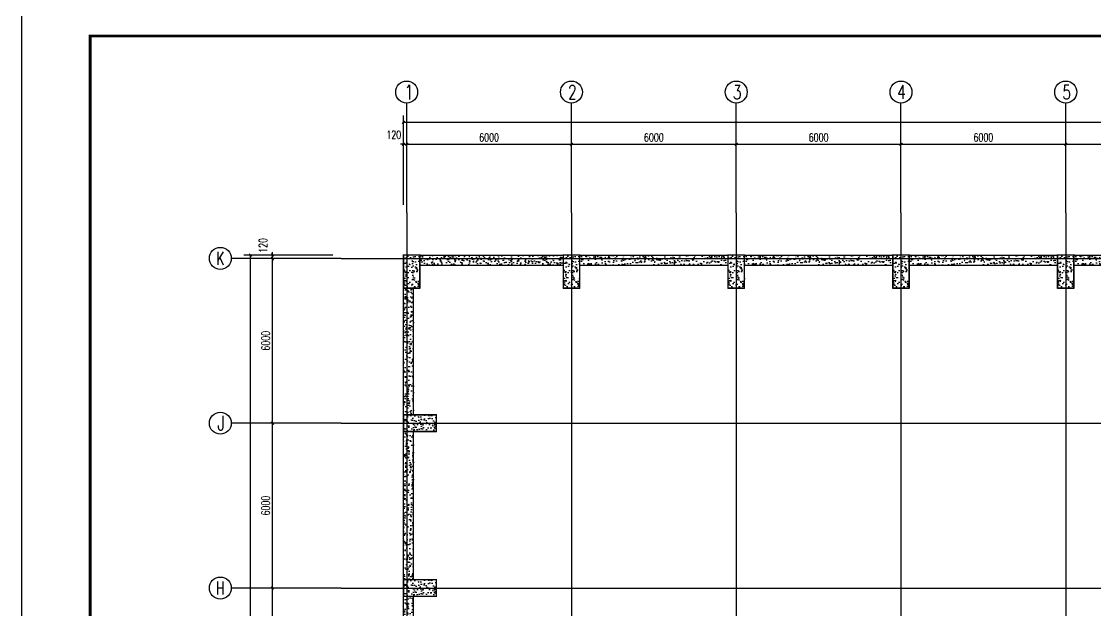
# Model space of a CAD drawing. Extents: x -73672 to 366960, y -527333 to 140666.
# Drawn here: x 177679 to 216789, y -124232 to -102793 of the extents above; entities that cross this region are included whole.
import ezdxf
from ezdxf.enums import TextEntityAlignment as Align

# ---------------------------------------------------------------- set-up
doc = ezdxf.new("R2010")
doc.units = 0
doc.header["$LTSCALE"] = 1000
doc.header["$MEASUREMENT"] = 0
for name, color, linetype in [('AXIS', 3, 'Continuous'), ('AXIS_TEXT', 7, 'Continuous'), ('COLUMN', 9, 'Continuous'), ('PUB_TITLE', 4, 'Continuous'), ('TEXT', 3, 'Continuous'), ('WALL', 9, 'Continuous')]:
    doc.layers.add(name, color=color, linetype=linetype)
doc.styles.add('_TCH_AXIS', font='COMPLEX', dxfattribs={"bigfont": 'GBCBIG'})
doc.styles.add('_TCH_DIM_T3', font='SIMPLEX', dxfattribs={"width": 0.705882, "bigfont": 'GBCBIG'})
doc.styles.add('COMPLEX', font='COMPLEX', dxfattribs={"bigfont": 'Tssdchn.shx'})
doc.dimstyles.new('_TCH_ARCH-100', dxfattribs={"dimtxt": 297.5, "dimasz": 100, "dimexe": 250, "dimexo": 300, "dimgap": 100, "dimtad": 1, "dimdec": 0, "dimzin": 0, "dimdsep": 46, "dimtxsty": '_TCH_DIM_T3', "dimblk": 'ARCHTICK', "dimcen": 0.09, "dimclrt": 7, "dimazin": 2, "dimtfac": 1, "dimtdec": 0, "dimtix": 1, "dimtmove": 2, "dimatfit": 3, "dimfxl": 0, "dimtolj": 1, "dimtzin": 0, "dimarcsym": 0})
pattern_1 = [(50, (0, 2953.7), (358.6301, -31.37607), [37.5, -412.5]), (355, (0, 2953.7), (-69.37567, 376.09607), [30, -330]), (100.4514, (29.9, 2951.1), (289.2547, 344.71977), [31.8701, -350.57106]), (46.1842, (0, 3053.7), (533.6205, -82.7595), [56.25, -618.75]), (96.6356, (44.47, 3046.8), (467.3314, 487.0589), [47.8051, -525.8565]), (351.1842, (0, 3053.7), (467.331, 487.0593), [45, -495]), (21, (50, 3028.7), (298.45353, -201.30945), [37.5, -412.5]), (326, (50, 3028.7), (121.65767, 362.575), [30, -330]), (71.4514, (74.87, 3011.93), (420.1113, 161.26525), [31.8701, -350.57106]), (37.5, (0, 2953.7), (6.07993, 166.44693), [0, -326, 0, -335, 0, -331.25]), (7.5, (0, 2953.7), (131.53477, 197.20586), [0, -191, 0, -318.5, 0, -126.25]), (327.5, (-111.5, 2953.7), (266.91122, -11.277436), [0, -125, 0, -390, 0, -517.5]), (317.5, (-161.5, 2953.7), (291.59308, 50.0525), [0, -162.5, 0, -259, 0, -367.5])]

# ---------------------------------------------------------------- blocks, each defined once
blk = doc.blocks.new('_reinbk')
blk.add_line((0, 0), (0, 0))
blk = doc.blocks.new('_AXISO')
blk.add_circle((0, 0), 0.5)
at = {"layer": 'AXIS_TEXT', "style": 'COMPLEX'}
blk.add_attdef('A', text='', height=0.56, dxfattribs=at).set_placement((-0.25, -0.28), (0.25, -0.28), align=Align.FIT)
blk = doc.blocks.new('_ArchTick')
at = {"color": 0, "linetype": 'ByBlock', "const_width": 0.4}
blk.add_lwpolyline([(-0.5, -0.5), (0.5, 0.5)], dxfattribs=at)
blk = doc.blocks.new('*D8526')
at = {"layer": 'AXIS', "color": 0, "lineweight": -2}
for p, q in [((191586, -109462), (191586, -106212)), ((306166, -109462), (306166, -106212)), ((191586, -106462), (306166, -106462))]:
    blk.add_line(p, q, dxfattribs=at)
at = {"layer": 'Defpoints', "color": 0}
for p in [(306166, -106462), (191586, -109762), (306166, -109762)]:
    blk.add_point(p, dxfattribs=at)
at = {"layer": 'AXIS', "color": 0, "linetype": 'ByBlock', "lineweight": -2, "xscale": 100, "yscale": 100, "zscale": 100, "rotation": 180}
blk.add_blockref('_ArchTick', (191586, -106462), dxfattribs=at)
at = {"layer": 'AXIS', "color": 0, "linetype": 'ByBlock', "lineweight": -2, "xscale": 100, "yscale": 100, "zscale": 100}
blk.add_blockref('_ArchTick', (306166, -106462), dxfattribs=at)
at = {"layer": 'AXIS', "color": 7, "insert": (248876, -106213), "char_height": 297.5, "attachment_point": 5, "style": '_TCH_DIM_T3'}
blk.add_mtext('\\A1;114580', dxfattribs=at)
blk = doc.blocks.new('*D8527')
at = {"layer": 'AXIS', "color": 0, "lineweight": -2}
for p, q in [((191586, -109462), (191586, -107012)), ((191706, -109462), (191706, -107012)), ((191586, -107262), (191486, -107262)), ((191586, -107262), (191706, -107262)), ((191706, -107262), (191806, -107262))]:
    blk.add_line(p, q, dxfattribs=at)
at = {"layer": 'Defpoints', "color": 0}
for p in [(191706, -107262), (191586, -109762), (191706, -109762)]:
    blk.add_point(p, dxfattribs=at)
at = {"layer": 'AXIS', "color": 0, "linetype": 'ByBlock', "lineweight": -2, "xscale": 100, "yscale": 100, "zscale": 100}
blk.add_blockref('_ArchTick', (191586, -107262), dxfattribs=at)
at = {"layer": 'AXIS', "color": 0, "linetype": 'ByBlock', "lineweight": -2, "xscale": 100, "yscale": 100, "zscale": 100, "rotation": 180}
blk.add_blockref('_ArchTick', (191706, -107262), dxfattribs=at)
at = {"layer": 'AXIS', "color": 7, "insert": (191236, -106917), "char_height": 297.5, "attachment_point": 5, "style": '_TCH_DIM_T3'}
blk.add_mtext('\\A1;120', dxfattribs=at)
blk = doc.blocks.new('*D8528')
at = {"layer": 'AXIS', "color": 0, "lineweight": -2}
for p, q in [((191706, -109462), (191706, -107012)), ((197706, -109462), (197706, -107012)), ((191706, -107262), (197706, -107262))]:
    blk.add_line(p, q, dxfattribs=at)
at = {"layer": 'Defpoints', "color": 0}
for p in [(197706, -107262), (191706, -109762), (197706, -109762)]:
    blk.add_point(p, dxfattribs=at)
at = {"layer": 'AXIS', "color": 0, "linetype": 'ByBlock', "lineweight": -2, "xscale": 100, "yscale": 100, "zscale": 100, "rotation": 180}
blk.add_blockref('_ArchTick', (191706, -107262), dxfattribs=at)
at = {"layer": 'AXIS', "color": 0, "linetype": 'ByBlock', "lineweight": -2, "xscale": 100, "yscale": 100, "zscale": 100}
blk.add_blockref('_ArchTick', (197706, -107262), dxfattribs=at)
at = {"layer": 'AXIS', "color": 7, "insert": (194706, -107013), "char_height": 297.5, "attachment_point": 5, "style": '_TCH_DIM_T3'}
blk.add_mtext('\\A1;6000', dxfattribs=at)
blk = doc.blocks.new('*D8529')
at = {"layer": 'AXIS', "color": 0, "lineweight": -2}
for p, q in [((197706, -109462), (197706, -107012)), ((203706, -109462), (203706, -107012)), ((197706, -107262), (203706, -107262))]:
    blk.add_line(p, q, dxfattribs=at)
at = {"layer": 'Defpoints', "color": 0}
for p in [(203706, -107262), (197706, -109762), (203706, -109762)]:
    blk.add_point(p, dxfattribs=at)
at = {"layer": 'AXIS', "color": 0, "linetype": 'ByBlock', "lineweight": -2, "xscale": 100, "yscale": 100, "zscale": 100, "rotation": 180}
blk.add_blockref('_ArchTick', (197706, -107262), dxfattribs=at)
at = {"layer": 'AXIS', "color": 0, "linetype": 'ByBlock', "lineweight": -2, "xscale": 100, "yscale": 100, "zscale": 100}
blk.add_blockref('_ArchTick', (203706, -107262), dxfattribs=at)
at = {"layer": 'AXIS', "color": 7, "insert": (200706, -107013), "char_height": 297.5, "attachment_point": 5, "style": '_TCH_DIM_T3'}
blk.add_mtext('\\A1;6000', dxfattribs=at)
blk = doc.blocks.new('*D8530')
at = {"layer": 'AXIS', "color": 0, "lineweight": -2}
for p, q in [((203706, -109462), (203706, -107012)), ((209706, -109462), (209706, -107012)), ((203706, -107262), (209706, -107262))]:
    blk.add_line(p, q, dxfattribs=at)
at = {"layer": 'Defpoints', "color": 0}
for p in [(209706, -107262), (203706, -109762), (209706, -109762)]:
    blk.add_point(p, dxfattribs=at)
at = {"layer": 'AXIS', "color": 0, "linetype": 'ByBlock', "lineweight": -2, "xscale": 100, "yscale": 100, "zscale": 100, "rotation": 180}
blk.add_blockref('_ArchTick', (203706, -107262), dxfattribs=at)
at = {"layer": 'AXIS', "color": 0, "linetype": 'ByBlock', "lineweight": -2, "xscale": 100, "yscale": 100, "zscale": 100}
blk.add_blockref('_ArchTick', (209706, -107262), dxfattribs=at)
at = {"layer": 'AXIS', "color": 7, "insert": (206706, -107013), "char_height": 297.5, "attachment_point": 5, "style": '_TCH_DIM_T3'}
blk.add_mtext('\\A1;6000', dxfattribs=at)
blk = doc.blocks.new('*D8531')
at = {"layer": 'AXIS', "color": 0, "lineweight": -2}
for p, q in [((209706, -109462), (209706, -107012)), ((215706, -109462), (215706, -107012)), ((209706, -107262), (215706, -107262))]:
    blk.add_line(p, q, dxfattribs=at)
at = {"layer": 'Defpoints', "color": 0}
for p in [(215706, -107262), (209706, -109762), (215706, -109762)]:
    blk.add_point(p, dxfattribs=at)
at = {"layer": 'AXIS', "color": 0, "linetype": 'ByBlock', "lineweight": -2, "xscale": 100, "yscale": 100, "zscale": 100, "rotation": 180}
blk.add_blockref('_ArchTick', (209706, -107262), dxfattribs=at)
at = {"layer": 'AXIS', "color": 0, "linetype": 'ByBlock', "lineweight": -2, "xscale": 100, "yscale": 100, "zscale": 100}
blk.add_blockref('_ArchTick', (215706, -107262), dxfattribs=at)
at = {"layer": 'AXIS', "color": 7, "insert": (212706, -107013), "char_height": 297.5, "attachment_point": 5, "style": '_TCH_DIM_T3'}
blk.add_mtext('\\A1;6000', dxfattribs=at)
blk = doc.blocks.new('*D8532')
at = {"layer": 'AXIS', "color": 0, "lineweight": -2}
for p, q in [((215706, -109462), (215706, -107012)), ((221706, -109462), (221706, -107012)), ((215706, -107262), (221706, -107262))]:
    blk.add_line(p, q, dxfattribs=at)
at = {"layer": 'Defpoints', "color": 0}
for p in [(221706, -107262), (215706, -109762), (221706, -109762)]:
    blk.add_point(p, dxfattribs=at)
at = {"layer": 'AXIS', "color": 0, "linetype": 'ByBlock', "lineweight": -2, "xscale": 100, "yscale": 100, "zscale": 100, "rotation": 180}
blk.add_blockref('_ArchTick', (215706, -107262), dxfattribs=at)
at = {"layer": 'AXIS', "color": 0, "linetype": 'ByBlock', "lineweight": -2, "xscale": 100, "yscale": 100, "zscale": 100}
blk.add_blockref('_ArchTick', (221706, -107262), dxfattribs=at)
at = {"layer": 'AXIS', "color": 7, "insert": (218706, -107013), "char_height": 297.5, "attachment_point": 5, "style": '_TCH_DIM_T3'}
blk.add_mtext('\\A1;6000', dxfattribs=at)
blk = doc.blocks.new('*D8549')
at = {"layer": 'AXIS', "color": 0, "lineweight": -2}
for p, q in [((189020, -111294), (185770, -111294)), ((186020, -167534), (186020, -111294)), ((189020, -167534), (185770, -167534))]:
    blk.add_line(p, q, dxfattribs=at)
at = {"layer": 'Defpoints', "color": 0}
for p in [(186020, -111294), (189320, -111294), (189320, -167534)]:
    blk.add_point(p, dxfattribs=at)
at = {"layer": 'AXIS', "color": 0, "linetype": 'ByBlock', "lineweight": -2, "xscale": 100, "yscale": 100, "zscale": 100}
for p, rotation in [((186020, -111294), 90), ((186020, -167534), 270)]:
    blk.add_blockref('_ArchTick', p, dxfattribs=dict(at, rotation=rotation))
at = {"layer": 'AXIS', "color": 7, "insert": (185771, -139414), "char_height": 297.5, "attachment_point": 5, "rotation": 90, "style": '_TCH_DIM_T3'}
blk.add_mtext('\\A1;56240', dxfattribs=at)
blk = doc.blocks.new('*D8557')
at = {"layer": 'AXIS', "color": 0, "lineweight": -2}
for p, q in [((189020, -123414), (186570, -123414)), ((186820, -129414), (186820, -123414)), ((189020, -129414), (186570, -129414))]:
    blk.add_line(p, q, dxfattribs=at)
at = {"layer": 'Defpoints', "color": 0}
for p in [(186820, -123414), (189320, -123414), (189320, -129414)]:
    blk.add_point(p, dxfattribs=at)
at = {"layer": 'AXIS', "color": 0, "linetype": 'ByBlock', "lineweight": -2, "xscale": 100, "yscale": 100, "zscale": 100}
for p, rotation in [((186820, -123414), 90), ((186820, -129414), 270)]:
    blk.add_blockref('_ArchTick', p, dxfattribs=dict(at, rotation=rotation))
at = {"layer": 'AXIS', "color": 7, "insert": (186571, -126414), "char_height": 297.5, "attachment_point": 5, "rotation": 90, "style": '_TCH_DIM_T3'}
blk.add_mtext('\\A1;6000', dxfattribs=at)
blk = doc.blocks.new('*D8558')
at = {"layer": 'AXIS', "color": 0, "lineweight": -2}
for p, q in [((189020, -117414), (186570, -117414)), ((186820, -123414), (186820, -117414)), ((189020, -123414), (186570, -123414))]:
    blk.add_line(p, q, dxfattribs=at)
at = {"layer": 'Defpoints', "color": 0}
for p in [(186820, -117414), (189320, -117414), (189320, -123414)]:
    blk.add_point(p, dxfattribs=at)
at = {"layer": 'AXIS', "color": 0, "linetype": 'ByBlock', "lineweight": -2, "xscale": 100, "yscale": 100, "zscale": 100}
for p, rotation in [((186820, -117414), 90), ((186820, -123414), 270)]:
    blk.add_blockref('_ArchTick', p, dxfattribs=dict(at, rotation=rotation))
at = {"layer": 'AXIS', "color": 7, "insert": (186571, -120414), "char_height": 297.5, "attachment_point": 5, "rotation": 90, "style": '_TCH_DIM_T3'}
blk.add_mtext('\\A1;6000', dxfattribs=at)
blk = doc.blocks.new('*D8559')
at = {"layer": 'AXIS', "color": 0, "lineweight": -2}
for p, q in [((189020, -111414), (186570, -111414)), ((186820, -117414), (186820, -111414)), ((189020, -117414), (186570, -117414))]:
    blk.add_line(p, q, dxfattribs=at)
at = {"layer": 'Defpoints', "color": 0}
for p in [(186820, -111414), (189320, -111414), (189320, -117414)]:
    blk.add_point(p, dxfattribs=at)
at = {"layer": 'AXIS', "color": 0, "linetype": 'ByBlock', "lineweight": -2, "xscale": 100, "yscale": 100, "zscale": 100}
for p, rotation in [((186820, -111414), 90), ((186820, -117414), 270)]:
    blk.add_blockref('_ArchTick', p, dxfattribs=dict(at, rotation=rotation))
at = {"layer": 'AXIS', "color": 7, "insert": (186571, -114414), "char_height": 297.5, "attachment_point": 5, "rotation": 90, "style": '_TCH_DIM_T3'}
blk.add_mtext('\\A1;6000', dxfattribs=at)
blk = doc.blocks.new('*D8560')
at = {"layer": 'AXIS', "color": 0, "lineweight": -2}
for p, q in [((189020, -111294), (186570, -111294)), ((189020, -111414), (186570, -111414)), ((186820, -111294), (186820, -111194)), ((186820, -111414), (186820, -111294)), ((186820, -111414), (186820, -111514))]:
    blk.add_line(p, q, dxfattribs=at)
at = {"layer": 'Defpoints', "color": 0}
for p in [(186820, -111294), (189320, -111294), (189320, -111414)]:
    blk.add_point(p, dxfattribs=at)
at = {"layer": 'AXIS', "color": 0, "linetype": 'ByBlock', "lineweight": -2, "xscale": 100, "yscale": 100, "zscale": 100}
for p, rotation in [((186820, -111294), 270), ((186820, -111414), 90)]:
    blk.add_blockref('_ArchTick', p, dxfattribs=dict(at, rotation=rotation))
at = {"layer": 'AXIS', "color": 7, "insert": (186475, -110944), "char_height": 297.5, "attachment_point": 5, "rotation": 90, "style": '_TCH_DIM_T3'}
blk.add_mtext('\\A1;120', dxfattribs=at)

msp = doc.modelspace()

# ---------------------------------------------------------------- hatches: boundary and pattern name
h = msp.add_hatch()
h.set_pattern_fill('混凝土', color=0, scale=50)
h.set_pattern_definition(pattern_1)
h.paths.add_polyline_path([(191705.56, -112494.17), (191955.56, -112494.17), (192185.56, -112494.17), (192185.56, -111664.17), (192185.56, -111414.17), (191705.56, -111414.17)])
h.paths.add_polyline_path([(191705.56, -111414.17), (192185.56, -111414.17), (192185.56, -111294.17), (191705.56, -111294.17)])
h.paths.add_polyline_path([(191705.56, -111294.17), (191585.56, -111294.17), (191585.56, -111414.17), (191705.56, -111414.17)])
h.paths.add_polyline_path([(191705.56, -112494.17), (191705.56, -111414.17), (191585.56, -111414.17), (191585.56, -112494.17)])
h = msp.add_hatch()
h.set_pattern_fill('混凝土', color=0, scale=50, pattern_type=2)
h.set_pattern_definition(pattern_1)
h.paths.add_polyline_path([(192185.56, -111414.17), (197405.56, -111414.17), (197405.56, -111294.17), (192185.56, -111294.17)])
h.paths.add_polyline_path([(192185.56, -111664.17), (197405.56, -111664.17), (197405.56, -111414.17), (192185.56, -111414.17)])
h = msp.add_hatch()
h.set_pattern_fill('混凝土', color=0, scale=50)
h.set_pattern_definition([(50, (5820, 2953.7), (358.6301, -31.37607), [37.5, -412.5]), (355, (5820, 2953.7), (-69.37567, 376.09607), [30, -330]), (100.4514, (5849.9, 2951.1), (289.2547, 344.71977), [31.8701, -350.57106]), (46.1842, (5820, 3053.7), (533.6205, -82.7595), [56.25, -618.75]), (96.6356, (5864.47, 3046.8), (467.3314, 487.0589), [47.8051, -525.8565]), (351.1842, (5820, 3053.7), (467.331, 487.0593), [45, -495]), (21, (5870, 3028.7), (298.45353, -201.30945), [37.5, -412.5]), (326, (5870, 3028.7), (121.65767, 362.575), [30, -330]), (71.4514, (5894.87, 3011.93), (420.1113, 161.26525), [31.8701, -350.57106]), (37.5, (5820, 2953.7), (6.07993, 166.44693), [0, -326, 0, -335, 0, -331.25]), (7.5, (5820, 2953.7), (131.53477, 197.20586), [0, -191, 0, -318.5, 0, -126.25]), (327.5, (5708.5, 2953.7), (266.91122, -11.277436), [0, -125, 0, -390, 0, -517.5]), (317.5, (5658.5, 2953.7), (291.59308, 50.0525), [0, -162.5, 0, -259, 0, -367.5])])
h.paths.add_polyline_path([(197525.56, -112494.17), (197775.56, -112494.17), (198005.56, -112494.17), (198005.56, -111664.17), (198005.56, -111414.17), (197525.56, -111414.17)])
h.paths.add_polyline_path([(197525.56, -111414.17), (198005.56, -111414.17), (198005.56, -111294.17), (197525.56, -111294.17)])
h.paths.add_polyline_path([(197525.56, -111294.17), (197405.56, -111294.17), (197405.56, -111414.17), (197525.56, -111414.17)])
h.paths.add_polyline_path([(197525.56, -112494.17), (197525.56, -111414.17), (197405.56, -111414.17), (197405.56, -112494.17)])
h = msp.add_hatch()
h.set_pattern_fill('混凝土', color=0, scale=50, pattern_type=2)
h.set_pattern_definition(pattern_1)
h.paths.add_polyline_path([(203405.56, -111294.17), (198005.56, -111294.17), (198005.56, -111414.17), (203405.56, -111414.17)])
h.paths.add_polyline_path([(203405.56, -111414.17), (198005.56, -111414.17), (198005.56, -111664.17), (203405.56, -111664.17)])
h = msp.add_hatch()
h.set_pattern_fill('混凝土', color=0, scale=50)
h.set_pattern_definition([(50, (11820, 2953.7), (358.6301, -31.37607), [37.5, -412.5]), (355, (11820, 2953.7), (-69.37567, 376.09607), [30, -330]), (100.4514, (11849.9, 2951.1), (289.2547, 344.71977), [31.8701, -350.57106]), (46.1842, (11820, 3053.7), (533.6205, -82.7595), [56.25, -618.75]), (96.6356, (11864.47, 3046.8), (467.3314, 487.0589), [47.8051, -525.8565]), (351.1842, (11820, 3053.7), (467.331, 487.0593), [45, -495]), (21, (11870, 3028.7), (298.45353, -201.30945), [37.5, -412.5]), (326, (11870, 3028.7), (121.65767, 362.575), [30, -330]), (71.4514, (11894.87, 3011.93), (420.1113, 161.26525), [31.8701, -350.57106]), (37.5, (11820, 2953.7), (6.07993, 166.44693), [0, -326, 0, -335, 0, -331.25]), (7.5, (11820, 2953.7), (131.53477, 197.20586), [0, -191, 0, -318.5, 0, -126.25]), (327.5, (11708.5, 2953.7), (266.91122, -11.277436), [0, -125, 0, -390, 0, -517.5]), (317.5, (11658.5, 2953.7), (291.59308, 50.0525), [0, -162.5, 0, -259, 0, -367.5])])
h.paths.add_polyline_path([(203525.56, -112494.17), (203775.56, -112494.17), (204005.56, -112494.17), (204005.56, -111664.17), (204005.56, -111414.17), (203525.56, -111414.17)])
h.paths.add_polyline_path([(203525.56, -111414.17), (204005.56, -111414.17), (204005.56, -111294.17), (203525.56, -111294.17)])
h.paths.add_polyline_path([(203525.56, -111294.17), (203405.56, -111294.17), (203405.56, -111414.17), (203525.56, -111414.17)])
h.paths.add_polyline_path([(203525.56, -112494.17), (203525.56, -111414.17), (203405.56, -111414.17), (203405.56, -112494.17)])
h = msp.add_hatch()
h.set_pattern_fill('混凝土', color=0, scale=50, pattern_type=2)
h.set_pattern_definition([(50, (6000, 2953.7), (358.6301, -31.37607), [37.5, -412.5]), (355, (6000, 2953.7), (-69.37567, 376.09607), [30, -330]), (100.4514, (6029.9, 2951.1), (289.2547, 344.71977), [31.8701, -350.57106]), (46.1842, (6000, 3053.7), (533.6205, -82.7595), [56.25, -618.75]), (96.6356, (6044.47, 3046.8), (467.3314, 487.0589), [47.8051, -525.8565]), (351.1842, (6000, 3053.7), (467.331, 487.0593), [45, -495]), (21, (6050, 3028.7), (298.45353, -201.30945), [37.5, -412.5]), (326, (6050, 3028.7), (121.65767, 362.575), [30, -330]), (71.4514, (6074.87, 3011.93), (420.1113, 161.26525), [31.8701, -350.57106]), (37.5, (6000, 2953.7), (6.07993, 166.44693), [0, -326, 0, -335, 0, -331.25]), (7.5, (6000, 2953.7), (131.53477, 197.20586), [0, -191, 0, -318.5, 0, -126.25]), (327.5, (5888.5, 2953.7), (266.91122, -11.277436), [0, -125, 0, -390, 0, -517.5]), (317.5, (5838.5, 2953.7), (291.59308, 50.0525), [0, -162.5, 0, -259, 0, -367.5])])
h.paths.add_polyline_path([(209405.56, -111294.17), (204005.56, -111294.17), (204005.56, -111414.17), (209405.56, -111414.17)])
h.paths.add_polyline_path([(209405.56, -111414.17), (204005.56, -111414.17), (204005.56, -111664.17), (209405.56, -111664.17)])
h = msp.add_hatch()
h.set_pattern_fill('混凝土', color=0, scale=50)
h.set_pattern_definition([(50, (17820, 2953.7), (358.6301, -31.37607), [37.5, -412.5]), (355, (17820, 2953.7), (-69.37567, 376.09607), [30, -330]), (100.4514, (17849.9, 2951.1), (289.2547, 344.71977), [31.8701, -350.57106]), (46.1842, (17820, 3053.7), (533.6205, -82.7595), [56.25, -618.75]), (96.6356, (17864.47, 3046.8), (467.3314, 487.0589), [47.8051, -525.8565]), (351.1842, (17820, 3053.7), (467.331, 487.0593), [45, -495]), (21, (17870, 3028.7), (298.45353, -201.30945), [37.5, -412.5]), (326, (17870, 3028.7), (121.65767, 362.575), [30, -330]), (71.4514, (17894.87, 3011.93), (420.1113, 161.26525), [31.8701, -350.57106]), (37.5, (17820, 2953.7), (6.07993, 166.44693), [0, -326, 0, -335, 0, -331.25]), (7.5, (17820, 2953.7), (131.53477, 197.20586), [0, -191, 0, -318.5, 0, -126.25]), (327.5, (17708.5, 2953.7), (266.91122, -11.277436), [0, -125, 0, -390, 0, -517.5]), (317.5, (17658.5, 2953.7), (291.59308, 50.0525), [0, -162.5, 0, -259, 0, -367.5])])
h.paths.add_polyline_path([(209525.56, -112494.17), (209775.56, -112494.17), (210005.56, -112494.17), (210005.56, -111664.17), (210005.56, -111414.17), (209525.56, -111414.17)])
h.paths.add_polyline_path([(209525.56, -111414.17), (210005.56, -111414.17), (210005.56, -111294.17), (209525.56, -111294.17)])
h.paths.add_polyline_path([(209525.56, -111294.17), (209405.56, -111294.17), (209405.56, -111414.17), (209525.56, -111414.17)])
h.paths.add_polyline_path([(209525.56, -112494.17), (209525.56, -111414.17), (209405.56, -111414.17), (209405.56, -112494.17)])
h = msp.add_hatch()
h.set_pattern_fill('混凝土', color=0, scale=50, pattern_type=2)
h.set_pattern_definition([(50, (12000, 2953.7), (358.6301, -31.37607), [37.5, -412.5]), (355, (12000, 2953.7), (-69.37567, 376.09607), [30, -330]), (100.4514, (12029.9, 2951.1), (289.2547, 344.71977), [31.8701, -350.57106]), (46.1842, (12000, 3053.7), (533.6205, -82.7595), [56.25, -618.75]), (96.6356, (12044.47, 3046.8), (467.3314, 487.0589), [47.8051, -525.8565]), (351.1842, (12000, 3053.7), (467.331, 487.0593), [45, -495]), (21, (12050, 3028.7), (298.45353, -201.30945), [37.5, -412.5]), (326, (12050, 3028.7), (121.65767, 362.575), [30, -330]), (71.4514, (12074.87, 3011.93), (420.1113, 161.26525), [31.8701, -350.57106]), (37.5, (12000, 2953.7), (6.07993, 166.44693), [0, -326, 0, -335, 0, -331.25]), (7.5, (12000, 2953.7), (131.53477, 197.20586), [0, -191, 0, -318.5, 0, -126.25]), (327.5, (11888.5, 2953.7), (266.91122, -11.277436), [0, -125, 0, -390, 0, -517.5]), (317.5, (11838.5, 2953.7), (291.59308, 50.0525), [0, -162.5, 0, -259, 0, -367.5])])
h.paths.add_polyline_path([(215405.56, -111294.17), (210005.56, -111294.17), (210005.56, -111414.17), (215405.56, -111414.17)])
h.paths.add_polyline_path([(215405.56, -111414.17), (210005.56, -111414.17), (210005.56, -111664.17), (215405.56, -111664.17)])
h = msp.add_hatch()
h.set_pattern_fill('混凝土', color=0, scale=50)
h.set_pattern_definition([(50, (23820, 2953.7), (358.6301, -31.37607), [37.5, -412.5]), (355, (23820, 2953.7), (-69.37567, 376.09607), [30, -330]), (100.4514, (23849.9, 2951.1), (289.2547, 344.71977), [31.8701, -350.57106]), (46.1842, (23820, 3053.7), (533.6205, -82.7595), [56.25, -618.75]), (96.6356, (23864.47, 3046.8), (467.3314, 487.0589), [47.8051, -525.8565]), (351.1842, (23820, 3053.7), (467.331, 487.0593), [45, -495]), (21, (23870, 3028.7), (298.45353, -201.30945), [37.5, -412.5]), (326, (23870, 3028.7), (121.65767, 362.575), [30, -330]), (71.4514, (23894.87, 3011.93), (420.1113, 161.26525), [31.8701, -350.57106]), (37.5, (23820, 2953.7), (6.07993, 166.44693), [0, -326, 0, -335, 0, -331.25]), (7.5, (23820, 2953.7), (131.53477, 197.20586), [0, -191, 0, -318.5, 0, -126.25]), (327.5, (23708.5, 2953.7), (266.91122, -11.277436), [0, -125, 0, -390, 0, -517.5]), (317.5, (23658.5, 2953.7), (291.59308, 50.0525), [0, -162.5, 0, -259, 0, -367.5])])
h.paths.add_polyline_path([(215525.56, -112494.17), (215775.56, -112494.17), (216005.56, -112494.17), (216005.56, -111664.17), (216005.56, -111414.17), (215525.56, -111414.17)])
h.paths.add_polyline_path([(215525.56, -111414.17), (216005.56, -111414.17), (216005.56, -111294.17), (215525.56, -111294.17)])
h.paths.add_polyline_path([(215525.56, -111294.17), (215405.56, -111294.17), (215405.56, -111414.17), (215525.56, -111414.17)])
h.paths.add_polyline_path([(215525.56, -112494.17), (215525.56, -111414.17), (215405.56, -111414.17), (215405.56, -112494.17)])
h = msp.add_hatch()
h.set_pattern_fill('混凝土', color=0, scale=50, pattern_type=2)
h.set_pattern_definition([(50, (18000, 2953.7), (358.6301, -31.37607), [37.5, -412.5]), (355, (18000, 2953.7), (-69.37567, 376.09607), [30, -330]), (100.4514, (18029.9, 2951.1), (289.2547, 344.71977), [31.8701, -350.57106]), (46.1842, (18000, 3053.7), (533.6205, -82.7595), [56.25, -618.75]), (96.6356, (18044.47, 3046.8), (467.3314, 487.0589), [47.8051, -525.8565]), (351.1842, (18000, 3053.7), (467.331, 487.0593), [45, -495]), (21, (18050, 3028.7), (298.45353, -201.30945), [37.5, -412.5]), (326, (18050, 3028.7), (121.65767, 362.575), [30, -330]), (71.4514, (18074.87, 3011.93), (420.1113, 161.26525), [31.8701, -350.57106]), (37.5, (18000, 2953.7), (6.07993, 166.44693), [0, -326, 0, -335, 0, -331.25]), (7.5, (18000, 2953.7), (131.53477, 197.20586), [0, -191, 0, -318.5, 0, -126.25]), (327.5, (17888.5, 2953.7), (266.91122, -11.277436), [0, -125, 0, -390, 0, -517.5]), (317.5, (17838.5, 2953.7), (291.59308, 50.0525), [0, -162.5, 0, -259, 0, -367.5])])
h.paths.add_polyline_path([(221405.56, -111294.17), (216005.56, -111294.17), (216005.56, -111414.17), (221405.56, -111414.17)])
h.paths.add_polyline_path([(221405.56, -111414.17), (216005.56, -111414.17), (216005.56, -111664.17), (221405.56, -111664.17)])
h = msp.add_hatch()
h.set_pattern_fill('混凝土', color=0, scale=50, pattern_type=2)
h.set_pattern_definition(pattern_1)
h.paths.add_polyline_path([(191705.56, -117114.17), (191955.56, -117114.17), (191955.56, -112494.17), (191705.56, -112494.17)])
h.paths.add_polyline_path([(191705.56, -117114.17), (191705.56, -112494.17), (191585.56, -112494.17), (191585.56, -117114.17)])
h = msp.add_hatch()
h.set_pattern_fill('混凝土', color=0, scale=50, pattern_type=2)
h.set_pattern_definition(pattern_1)
h.paths.add_polyline_path([(192785.56, -117114.17), (191955.56, -117114.17), (191705.56, -117114.17), (191705.56, -117414.17), (192785.56, -117414.17)])
h.paths.add_polyline_path([(191955.56, -117714.17), (192785.56, -117714.17), (192785.56, -117414.17), (191705.56, -117414.17), (191705.56, -117714.17)])
h.paths.add_polyline_path([(191705.56, -117714.17), (191705.56, -117414.17), (191585.56, -117414.17), (191585.56, -117714.17)])
h.paths.add_polyline_path([(191585.56, -117114.17), (191585.56, -117414.17), (191705.56, -117414.17), (191705.56, -117114.17)])
h = msp.add_hatch()
h.set_pattern_fill('混凝土', color=0, scale=50, pattern_type=2)
h.set_pattern_definition(pattern_1)
h.paths.add_polyline_path([(191705.56, -123114.17), (191955.56, -123114.17), (191955.56, -117714.17), (191705.56, -117714.17)])
h.paths.add_polyline_path([(191705.56, -123114.17), (191705.56, -117714.17), (191585.56, -117714.17), (191585.56, -123114.17)])
h = msp.add_hatch()
h.set_pattern_fill('混凝土', color=0, scale=50, pattern_type=2)
h.set_pattern_definition([(50, (0, -3046.3), (358.6301, -31.37607), [37.5, -412.5]), (355, (0, -3046.3), (-69.37567, 376.09607), [30, -330]), (100.4514, (29.9, -3048.9), (289.2547, 344.71977), [31.8701, -350.57106]), (46.1842, (0, -2946.3), (533.6205, -82.7595), [56.25, -618.75]), (96.6356, (44.47, -2953.2), (467.3314, 487.0589), [47.8051, -525.8565]), (351.1842, (0, -2946.3), (467.331, 487.0593), [45, -495]), (21, (50, -2971.3), (298.45353, -201.30945), [37.5, -412.5]), (326, (50, -2971.3), (121.65767, 362.575), [30, -330]), (71.4514, (74.87, -2988.07), (420.1113, 161.26525), [31.8701, -350.57106]), (37.5, (0, -3046.3), (6.07993, 166.44693), [0, -326, 0, -335, 0, -331.25]), (7.5, (0, -3046.3), (131.53477, 197.20586), [0, -191, 0, -318.5, 0, -126.25]), (327.5, (-111.5, -3046.3), (266.91122, -11.277436), [0, -125, 0, -390, 0, -517.5]), (317.5, (-161.5, -3046.3), (291.59308, 50.0525), [0, -162.5, 0, -259, 0, -367.5])])
h.paths.add_polyline_path([(192785.56, -123114.17), (191955.56, -123114.17), (191705.56, -123114.17), (191705.56, -123414.17), (192785.56, -123414.17)])
h.paths.add_polyline_path([(191955.56, -123714.17), (192785.56, -123714.17), (192785.56, -123414.17), (191705.56, -123414.17), (191705.56, -123714.17)])
h.paths.add_polyline_path([(191705.56, -123714.17), (191705.56, -123414.17), (191585.56, -123414.17), (191585.56, -123714.17)])
h.paths.add_polyline_path([(191585.56, -123114.17), (191585.56, -123414.17), (191705.56, -123414.17), (191705.56, -123114.17)])
h = msp.add_hatch()
h.set_pattern_fill('混凝土', color=0, scale=50, pattern_type=2)
h.set_pattern_definition(pattern_1)
h.paths.add_polyline_path([(191955.56, -123714.17), (191705.56, -123714.17), (191705.56, -129114.17), (191955.56, -129114.17)])
h.paths.add_polyline_path([(191705.56, -129114.17), (191705.56, -123714.17), (191585.56, -123714.17), (191585.56, -129114.17)])

# ---------------------------------------------------------------- linework, layer by layer
at = {"color": 1}
for p, q in [((191705.56, -109761.98), (191705.56, -170235.82)), ((197705.56, -109761.98), (197705.56, -170235.82)), ((203705.56, -109761.98), (203705.56, -170235.82)), ((209705.56, -109761.98), (209705.56, -170235.82)), ((215705.56, -109761.98), (215705.56, -170235.82)), ((189319.9, -111414.17), (308089.5, -111414.17)), ((189319.9, -117414.17), (308089.5, -117414.17)), ((189319.9, -123414.17), (308089.5, -123414.17))]:
    msp.add_line(p, q, dxfattribs=at)
at = {"color": 0, "const_width": 50}
for points in [[(191585.56, -111294.17), (191585.56, -112494.17), (192185.56, -112494.17), (192185.56, -111294.17), (191585.56, -111294.17)], [(197405.56, -111294.17), (197405.56, -112494.17), (198005.56, -112494.17), (198005.56, -111294.17), (197405.56, -111294.17)], [(203405.56, -111294.17), (203405.56, -112494.17), (204005.56, -112494.17), (204005.56, -111294.17), (203405.56, -111294.17)], [(209405.56, -111294.17), (209405.56, -112494.17), (210005.56, -112494.17), (210005.56, -111294.17), (209405.56, -111294.17)], [(215405.56, -111294.17), (215405.56, -112494.17), (216005.56, -112494.17), (216005.56, -111294.17), (215405.56, -111294.17)], [(191585.56, -117714.17), (191585.56, -117114.17), (192785.56, -117114.17), (192785.56, -117714.17), (191585.56, -117714.17)], [(191585.56, -123714.17), (191585.56, -123114.17), (192785.56, -123114.17), (192785.56, -123714.17), (191585.56, -123714.17)]]:
    msp.add_lwpolyline(points, dxfattribs=at)
at = {"layer": 'AXIS'}
for p, q in [((191705.56, -109761.98), (191705.56, -105761.98)), ((197705.56, -109761.98), (197705.56, -105761.98)), ((203705.56, -109761.98), (203705.56, -105761.98)), ((209705.56, -109761.98), (209705.56, -105761.98)), ((215705.56, -109761.98), (215705.56, -105761.98)), ((189319.9, -111414.17), (185319.9, -111414.17)), ((189319.9, -117414.17), (185319.9, -117414.17)), ((189319.9, -123414.17), (185319.9, -123414.17))]:
    msp.add_line(p, q, dxfattribs=at)
at = {"layer": 'COLUMN'}
for points in [[(191585.56, -112494.17), (192185.56, -112494.17), (192185.56, -111294.17), (191585.56, -111294.17)], [(197405.56, -112494.17), (198005.56, -112494.17), (198005.56, -111294.17), (197405.56, -111294.17)], [(203405.56, -112494.17), (204005.56, -112494.17), (204005.56, -111294.17), (203405.56, -111294.17)], [(209405.56, -112494.17), (210005.56, -112494.17), (210005.56, -111294.17), (209405.56, -111294.17)], [(215405.56, -112494.17), (216005.56, -112494.17), (216005.56, -111294.17), (215405.56, -111294.17)], [(191585.56, -117114.17), (191585.56, -117714.17), (192785.56, -117714.17), (192785.56, -117114.17)], [(191585.56, -123114.17), (191585.56, -123714.17), (192785.56, -123714.17), (192785.56, -123114.17)]]:
    msp.add_lwpolyline(points, close=True, dxfattribs=at)
at = {"layer": 'PUB_TITLE'}
msp.add_lwpolyline([(177678.75, -186417.87), (326378.75, -186417.87), (326378.75, -102317.87), (177678.75, -102317.87)], close=True, dxfattribs=at)
at = {"layer": 'PUB_TITLE', "const_width": 100}
msp.add_lwpolyline([(180178.75, -185417.87), (325378.75, -185417.87), (325378.75, -103317.87), (180178.75, -103317.87)], close=True, dxfattribs=at)
at = {"layer": 'WALL'}
for p, q in [((192185.56, -111294.17), (197405.56, -111294.17)), ((198005.56, -111294.17), (203405.56, -111294.17)), ((204005.56, -111294.17), (209405.56, -111294.17)), ((210005.56, -111294.17), (215405.56, -111294.17)), ((216005.56, -111294.17), (221405.56, -111294.17)), ((192185.56, -111664.17), (197405.56, -111664.17)), ((198005.56, -111664.17), (203405.56, -111664.17)), ((204005.56, -111664.17), (209405.56, -111664.17)), ((210005.56, -111664.17), (215405.56, -111664.17)), ((216005.56, -111664.17), (221405.56, -111664.17)), ((191585.56, -117114.17), (191585.56, -112494.17)), ((191955.56, -117114.17), (191955.56, -112494.17)), ((191585.56, -123114.17), (191585.56, -117714.17)), ((191955.56, -123114.17), (191955.56, -117714.17)), ((191585.56, -129114.17), (191585.56, -123714.17)), ((191955.56, -129114.17), (191955.56, -123714.17))]:
    msp.add_line(p, q, dxfattribs=at)

# ---------------------------------------------------------------- block references
at = {"layer": 'AXIS'}
ref = msp.add_blockref('_AXISO', (191705.56, -105361.98), dxfattribs=dict(at, xscale=800, yscale=800, zscale=800))
ref.add_attrib('A', '1', (191624.48, -105629.98), dxfattribs={"color": 7, "height": 536.01, "style": '_TCH_AXIS', "width": 0.705882})
ref = msp.add_blockref('_AXISO', (197705.56, -105361.98), dxfattribs=dict(at, xscale=800, yscale=800, zscale=800))
ref.add_attrib('A', '2', (197586.34, -105615.33), dxfattribs={"color": 7, "height": 506.7, "style": '_TCH_AXIS', "width": 0.705882})
ref = msp.add_blockref('_AXISO', (203705.56, -105361.98), dxfattribs=dict(at, xscale=800, yscale=800, zscale=800))
ref.add_attrib('A', '3', (203586.34, -105615.33), dxfattribs={"color": 7, "height": 506.7, "style": '_TCH_AXIS', "width": 0.705882})
ref = msp.add_blockref('_AXISO', (209705.56, -105361.98), dxfattribs=dict(at, xscale=800, yscale=800, zscale=800))
ref.add_attrib('A', '4', (209572.94, -105608.58), dxfattribs={"color": 7, "height": 493.2, "style": '_TCH_AXIS', "width": 0.705882})
ref = msp.add_blockref('_AXISO', (215705.56, -105361.98), dxfattribs=dict(at, xscale=800, yscale=800, zscale=800))
ref.add_attrib('A', '5', (215586.34, -105615.33), dxfattribs={"color": 7, "height": 506.7, "style": '_TCH_AXIS', "width": 0.705882})
ref = msp.add_blockref('_AXISO', (184919.9, -111414.17), dxfattribs=dict(at, xscale=800, yscale=800, zscale=800))
ref.add_attrib('A', 'K', (184769.19, -111650.15), dxfattribs={"color": 7, "height": 471.96, "style": '_TCH_AXIS', "width": 0.705882})
ref = msp.add_blockref('_AXISO', (184919.9, -117414.17), dxfattribs=dict(at, xscale=800, yscale=800, zscale=800))
ref.add_attrib('A', 'J', (184822.8, -117676.79), dxfattribs={"color": 7, "height": 525.25, "style": '_TCH_AXIS', "width": 0.705882})
ref = msp.add_blockref('_AXISO', (184919.9, -123414.17), dxfattribs=dict(at, xscale=800, yscale=800, zscale=800))
ref.add_attrib('A', 'H', (184763.69, -123646.54), dxfattribs={"color": 7, "height": 464.74, "style": '_TCH_AXIS', "width": 0.705882})
at = {"layer": 'TEXT', "xscale": 39.1883183999824, "yscale": 39.18831840000348, "zscale": 39.1883184, "rotation": 210.1413855520777}
msp.add_blockref('_reinbk', (216121.93, -112710.25), dxfattribs=at)

# ---------------------------------------------------------------- dimensions: what is measured, and where the dimension line sits
at = {"layer": 'AXIS'}
for p1, p2, distance, picture, middle in [((191585.56, -109761.98), (306165.56, -109761.98), 3300, '*D8526', (248875.56, -106213.23)), ((191705.56, -109761.98), (197705.56, -109761.98), 2500, '*D8528', (194705.56, -107013.23)), ((197705.56, -109761.98), (203705.56, -109761.98), 2500, '*D8529', (200705.56, -107013.23)), ((203705.56, -109761.98), (209705.56, -109761.98), 2500, '*D8530', (206705.56, -107013.23)), ((209705.56, -109761.98), (215705.56, -109761.98), 2500, '*D8531', (212705.56, -107013.23)), ((215705.56, -109761.98), (221705.56, -109761.98), 2500, '*D8532', (218705.56, -107013.23)), ((189319.9, -167534.17), (189319.9, -111294.17), 3300, '*D8549', (185771.15, -139414.17)), ((189319.9, -117414.17), (189319.9, -111414.17), 2500, '*D8559', (186571.15, -114414.17)), ((189319.9, -123414.17), (189319.9, -117414.17), 2500, '*D8558', (186571.15, -120414.17)), ((189319.9, -129414.17), (189319.9, -123414.17), 2500, '*D8557', (186571.15, -126414.17))]:
    dim = msp.add_aligned_dim(p1=p1, p2=p2, distance=distance, dimstyle='_TCH_ARCH-100', dxfattribs=at)
    dim.commit()
    dim.dimension.update_dxf_attribs({"geometry": picture, "text_midpoint": middle})
for base, p1, p2, angle, picture, middle in [((191705.56, -107261.98), (191585.56, -109761.98), (191705.56, -109761.98), 0, '*D8527', (191235.56, -106916.98)), ((186819.9, -111294.17), (189319.9, -111414.17), (189319.9, -111294.17), 90, '*D8560', (186474.9, -110944.17))]:
    dim = msp.add_linear_dim(base=base, p1=p1, p2=p2, angle=angle, dimstyle='_TCH_ARCH-100', dxfattribs=at)
    dim.commit()
    dim.dimension.update_dxf_attribs({"geometry": picture, "text_midpoint": middle, "dimtype": 161})

doc.saveas('drawing.dxf')
